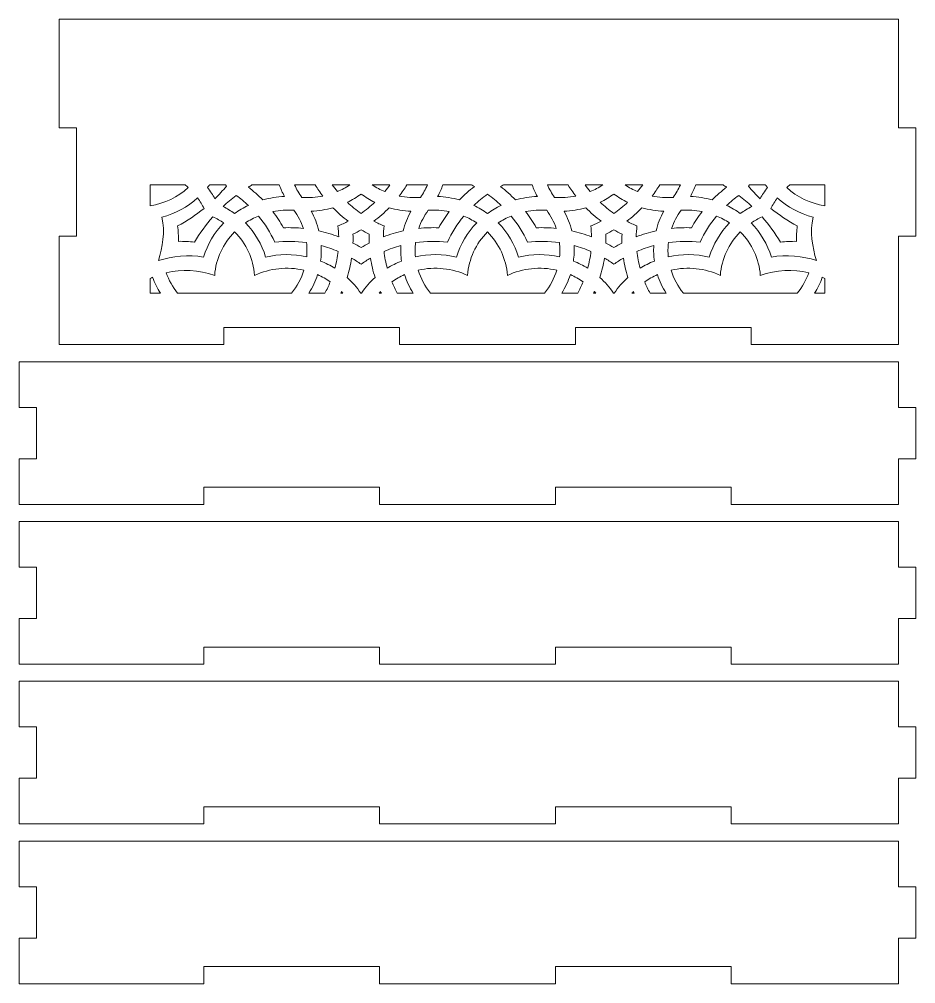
# Model space of a CAD drawing. Header units: millimetres. Extents: x -472 to -162, y -165 to 165.
# Drawn here: x -471.9 to -314.9, y -5 to 164 of the extents above; entities that cross this region are included whole.
import ezdxf

# ---------------------------------------------------------------- set-up
doc = ezdxf.new("R2010")
doc.units = ezdxf.units.MM
doc.header["$MEASUREMENT"] = 0
doc.layers.add('Camada 1', color=7, linetype='Continuous')

msp = doc.modelspace()

# ---------------------------------------------------------------- linework, layer by layer
at = {"layer": 'Camada 1', "color": 250, "lineweight": 20}
for points, knots in [([(-464.8542, 107), (-464.8542, 107), (-436.0542, 107), (-436.0542, 107), (-436.0542, 107), (-436.0542, 107), (-436.0542, 110), (-436.0542, 110), (-436.0542, 110), (-436.0542, 110), (-405.2542, 110), (-405.2542, 110), (-405.2542, 110), (-405.2542, 110), (-405.2542, 107), (-405.2542, 107), (-405.2542, 107), (-405.2542, 107), (-374.4542, 107), (-374.4542, 107), (-374.4542, 107), (-374.4542, 107), (-374.4542, 110), (-374.4542, 110), (-374.4542, 110), (-374.4542, 110), (-369.1685, 110), (-369.1685, 110), (-369.1685, 110), (-369.1685, 110), (-343.6542, 110), (-343.6542, 110), (-343.6542, 110), (-343.6542, 110), (-343.6542, 107), (-343.6542, 107), (-343.6542, 107), (-343.6542, 107), (-317.8542, 107), (-317.8542, 107), (-317.8542, 107), (-317.8542, 107), (-317.8542, 126), (-317.8542, 126), (-317.8542, 126), (-317.8542, 126), (-314.8542, 126), (-314.8542, 126), (-314.8542, 126), (-314.8542, 126), (-314.8542, 145), (-314.8542, 145), (-314.8542, 145), (-314.8542, 145), (-317.8542, 145), (-317.8542, 145), (-317.8542, 145), (-317.8542, 145), (-317.8542, 164), (-317.8542, 164), (-317.8542, 164), (-317.8542, 164), (-464.8542, 164), (-464.8542, 164), (-464.8542, 164), (-464.8542, 164), (-464.8542, 145), (-464.8542, 145), (-464.8542, 145), (-464.8542, 145), (-461.8542, 145), (-461.8542, 145), (-461.8542, 145), (-461.8542, 145), (-461.8542, 126), (-461.8542, 126), (-461.8542, 126), (-461.8542, 126), (-464.8542, 126), (-464.8542, 126), (-464.8542, 126), (-464.8542, 126), (-464.8542, 107), (-464.8542, 107)], [0, 0, 0, 0, 0.04545455, 0.04545455, 0.04545455, 0.04545455, 0.09090909, 0.09090909, 0.09090909, 0.09090909, 0.13636364, 0.13636364, 0.13636364, 0.13636364, 0.18181818, 0.18181818, 0.18181818, 0.18181818, 0.22727273, 0.22727273, 0.22727273, 0.22727273, 0.27272727, 0.27272727, 0.27272727, 0.27272727, 0.31818182, 0.31818182, 0.31818182, 0.31818182, 0.36363636, 0.36363636, 0.36363636, 0.36363636, 0.40909091, 0.40909091, 0.40909091, 0.40909091, 0.45454545, 0.45454545, 0.45454545, 0.45454545, 0.5, 0.5, 0.5, 0.5, 0.54545455, 0.54545455, 0.54545455, 0.54545455, 0.59090909, 0.59090909, 0.59090909, 0.59090909, 0.63636364, 0.63636364, 0.63636364, 0.63636364, 0.68181818, 0.68181818, 0.68181818, 0.68181818, 0.72727273, 0.72727273, 0.72727273, 0.72727273, 0.77272727, 0.77272727, 0.77272727, 0.77272727, 0.81818182, 0.81818182, 0.81818182, 0.81818182, 0.86363636, 0.86363636, 0.86363636, 0.86363636, 0.90909091, 0.90909091, 0.90909091, 0.90909091, 1, 1, 1, 1]), ([(-448.9126, 131.3072), (-446.3885, 131.7233), (-444.0804, 132.8473), (-442.2599, 134.4987), (-442.2599, 134.4987), (-442.4401, 134.6622), (-442.6253, 134.8204), (-442.8148, 134.9734), (-442.8148, 134.9734), (-442.8148, 134.9734), (-448.9126, 134.9734), (-448.9126, 134.9734), (-448.9126, 134.9734), (-448.9126, 134.9734), (-448.9126, 131.3072), (-448.9126, 131.3072)], [0, 0, 0, 0, 0.2, 0.2, 0.2, 0.2, 0.4, 0.4, 0.4, 0.4, 0.6, 0.6, 0.6, 0.6, 1, 1, 1, 1]), ([(-438.537, 134.9734), (-438.6551, 134.8131), (-438.7767, 134.6549), (-438.902, 134.4987), (-438.902, 134.4987), (-438.4082, 133.8831), (-437.97, 133.2347), (-437.589, 132.5592), (-437.589, 132.5592), (-436.8741, 133.258), (-436.198, 133.9936), (-435.5642, 134.7626), (-435.5642, 134.7626), (-435.6194, 134.8332), (-435.6753, 134.9035), (-435.7316, 134.9734), (-435.7316, 134.9734), (-435.7316, 134.9734), (-438.537, 134.9734), (-438.537, 134.9734)], [0, 0, 0, 0, 0.16666667, 0.16666667, 0.16666667, 0.16666667, 0.33333333, 0.33333333, 0.33333333, 0.33333333, 0.5, 0.5, 0.5, 0.5, 0.66666667, 0.66666667, 0.66666667, 0.66666667, 1, 1, 1, 1]), ([(-431.1052, 134.9734), (-431.3183, 134.8485), (-431.5297, 134.721), (-431.7389, 134.5909), (-431.7389, 134.5909), (-430.8441, 133.9035), (-430.0026, 133.1522), (-429.2167, 132.3475), (-429.2167, 132.3475), (-427.9825, 132.6994), (-426.704, 132.9077), (-425.4052, 132.9528), (-425.4052, 132.9528), (-425.763, 133.6037), (-426.0699, 134.2786), (-426.3224, 134.9734), (-426.3224, 134.9734), (-426.3224, 134.9734), (-431.1052, 134.9734), (-431.1052, 134.9734)], [0, 0, 0, 0, 0.16666667, 0.16666667, 0.16666667, 0.16666667, 0.33333333, 0.33333333, 0.33333333, 0.33333333, 0.5, 0.5, 0.5, 0.5, 0.66666667, 0.66666667, 0.66666667, 0.66666667, 1, 1, 1, 1]), ([(-423.6369, 134.9734), (-423.2953, 134.2105), (-422.8745, 133.4815), (-422.3799, 132.798), (-422.3799, 132.798), (-421.131, 132.6994), (-419.8848, 132.7753), (-418.6802, 133.0204), (-418.6802, 133.0204), (-419.1617, 133.6479), (-419.6087, 134.3002), (-420.0203, 134.9734), (-420.0203, 134.9734), (-420.0203, 134.9734), (-423.6369, 134.9734), (-423.6369, 134.9734)], [0, 0, 0, 0, 0.2, 0.2, 0.2, 0.2, 0.4, 0.4, 0.4, 0.4, 0.6, 0.6, 0.6, 0.6, 1, 1, 1, 1]), ([(-417.056, 134.9734), (-416.7691, 134.572), (-416.4668, 134.1797), (-416.1499, 133.7975), (-416.1499, 133.7975), (-415.3864, 134.1162), (-414.6534, 134.5111), (-413.9599, 134.9734), (-413.9599, 134.9734), (-413.9599, 134.9734), (-417.056, 134.9734), (-417.056, 134.9734)], [0, 0, 0, 0, 0.25, 0.25, 0.25, 0.25, 0.5, 0.5, 0.5, 0.5, 1, 1, 1, 1]), ([(-410.0331, 134.9734), (-409.3395, 134.5111), (-408.6065, 134.1162), (-407.8431, 133.7975), (-407.8431, 133.7975), (-407.5262, 134.1797), (-407.2239, 134.572), (-406.9369, 134.9734), (-406.9369, 134.9734), (-406.9369, 134.9734), (-410.0331, 134.9734), (-410.0331, 134.9734)], [0, 0, 0, 0, 0.25, 0.25, 0.25, 0.25, 0.5, 0.5, 0.5, 0.5, 1, 1, 1, 1]), ([(-403.9727, 134.9734), (-404.3843, 134.3002), (-404.8313, 133.6479), (-405.3129, 133.0204), (-405.3129, 133.0204), (-404.1081, 132.7753), (-402.8621, 132.6994), (-401.6131, 132.798), (-401.6131, 132.798), (-401.1185, 133.4815), (-400.6975, 134.2105), (-400.3561, 134.9734), (-400.3561, 134.9734), (-400.3561, 134.9734), (-403.9727, 134.9734), (-403.9727, 134.9734)], [0, 0, 0, 0, 0.2, 0.2, 0.2, 0.2, 0.4, 0.4, 0.4, 0.4, 0.6, 0.6, 0.6, 0.6, 1, 1, 1, 1]), ([(-397.6707, 134.9734), (-397.9233, 134.2786), (-398.23, 133.6037), (-398.5879, 132.9528), (-398.5879, 132.9528), (-397.2891, 132.9077), (-396.0105, 132.6994), (-394.7763, 132.3475), (-394.7763, 132.3475), (-393.9486, 133.195), (-393.0591, 133.9834), (-392.1106, 134.6987), (-392.1106, 134.6987), (-392.2892, 134.7927), (-392.4691, 134.8843), (-392.6504, 134.9734), (-392.6504, 134.9734), (-392.6504, 134.9734), (-397.6707, 134.9734), (-397.6707, 134.9734)], [0, 0, 0, 0, 0.16666667, 0.16666667, 0.16666667, 0.16666667, 0.33333333, 0.33333333, 0.33333333, 0.33333333, 0.5, 0.5, 0.5, 0.5, 0.66666667, 0.66666667, 0.66666667, 0.66666667, 1, 1, 1, 1]), ([(-387.058, 134.9734), (-387.2393, 134.8843), (-387.4192, 134.7927), (-387.5978, 134.6987), (-387.5978, 134.6987), (-386.6493, 133.9834), (-385.7598, 133.195), (-384.9321, 132.3475), (-384.9321, 132.3475), (-383.6979, 132.6994), (-382.4193, 132.9077), (-381.1205, 132.9528), (-381.1205, 132.9528), (-381.4784, 133.6037), (-381.7852, 134.2786), (-382.0377, 134.9734), (-382.0377, 134.9734), (-382.0377, 134.9734), (-387.058, 134.9734), (-387.058, 134.9734)], [0, 0, 0, 0, 0.16666667, 0.16666667, 0.16666667, 0.16666667, 0.33333333, 0.33333333, 0.33333333, 0.33333333, 0.5, 0.5, 0.5, 0.5, 0.66666667, 0.66666667, 0.66666667, 0.66666667, 1, 1, 1, 1]), ([(-379.3523, 134.9734), (-379.0109, 134.2105), (-378.5899, 133.4815), (-378.0953, 132.798), (-378.0953, 132.798), (-376.8464, 132.6994), (-375.6003, 132.7753), (-374.3955, 133.0204), (-374.3955, 133.0204), (-374.8771, 133.6479), (-375.3241, 134.3002), (-375.7357, 134.9734), (-375.7357, 134.9734), (-375.7357, 134.9734), (-379.3523, 134.9734), (-379.3523, 134.9734)], [0, 0, 0, 0, 0.2, 0.2, 0.2, 0.2, 0.4, 0.4, 0.4, 0.4, 0.6, 0.6, 0.6, 0.6, 1, 1, 1, 1]), ([(-372.7715, 134.9734), (-372.4845, 134.572), (-372.1822, 134.1797), (-371.8653, 133.7975), (-371.8653, 133.7975), (-371.1019, 134.1162), (-370.3689, 134.5111), (-369.6753, 134.9734), (-369.6753, 134.9734), (-369.6753, 134.9734), (-372.7715, 134.9734), (-372.7715, 134.9734)], [0, 0, 0, 0, 0.25, 0.25, 0.25, 0.25, 0.5, 0.5, 0.5, 0.5, 1, 1, 1, 1]), ([(-365.7485, 134.9734), (-365.0551, 134.5111), (-364.322, 134.1162), (-363.5585, 133.7975), (-363.5585, 133.7975), (-363.2416, 134.1797), (-362.9393, 134.572), (-362.6524, 134.9734), (-362.6524, 134.9734), (-362.6524, 134.9734), (-365.7485, 134.9734), (-365.7485, 134.9734)], [0, 0, 0, 0, 0.25, 0.25, 0.25, 0.25, 0.5, 0.5, 0.5, 0.5, 1, 1, 1, 1]), ([(-359.6881, 134.9734), (-360.0997, 134.3002), (-360.5467, 133.6479), (-361.0282, 133.0204), (-361.0282, 133.0204), (-359.8236, 132.7753), (-358.5774, 132.6994), (-357.3285, 132.798), (-357.3285, 132.798), (-356.8339, 133.4815), (-356.4131, 134.2105), (-356.0715, 134.9734), (-356.0715, 134.9734), (-356.0715, 134.9734), (-359.6881, 134.9734), (-359.6881, 134.9734)], [0, 0, 0, 0, 0.2, 0.2, 0.2, 0.2, 0.4, 0.4, 0.4, 0.4, 0.6, 0.6, 0.6, 0.6, 1, 1, 1, 1]), ([(-353.386, 134.9734), (-353.6385, 134.2786), (-353.9454, 133.6037), (-354.3032, 132.9528), (-354.3032, 132.9528), (-353.0044, 132.9077), (-351.7259, 132.6994), (-350.4918, 132.3475), (-350.4918, 132.3475), (-349.7058, 133.1522), (-348.8643, 133.9035), (-347.9695, 134.5909), (-347.9695, 134.5909), (-348.1787, 134.721), (-348.3901, 134.8485), (-348.6032, 134.9734), (-348.6032, 134.9734), (-348.6032, 134.9734), (-353.386, 134.9734), (-353.386, 134.9734)], [0, 0, 0, 0, 0.16666667, 0.16666667, 0.16666667, 0.16666667, 0.33333333, 0.33333333, 0.33333333, 0.33333333, 0.5, 0.5, 0.5, 0.5, 0.66666667, 0.66666667, 0.66666667, 0.66666667, 1, 1, 1, 1]), ([(-343.9768, 134.9734), (-344.0331, 134.9035), (-344.089, 134.8332), (-344.1442, 134.7626), (-344.1442, 134.7626), (-343.5104, 133.9936), (-342.8343, 133.258), (-342.1194, 132.5592), (-342.1194, 132.5592), (-341.7384, 133.2347), (-341.3002, 133.8831), (-340.8064, 134.4987), (-340.8064, 134.4987), (-340.9317, 134.6549), (-341.0534, 134.8131), (-341.1714, 134.9734), (-341.1714, 134.9734), (-341.1714, 134.9734), (-343.9768, 134.9734), (-343.9768, 134.9734)], [0, 0, 0, 0, 0.16666667, 0.16666667, 0.16666667, 0.16666667, 0.33333333, 0.33333333, 0.33333333, 0.33333333, 0.5, 0.5, 0.5, 0.5, 0.66666667, 0.66666667, 0.66666667, 0.66666667, 1, 1, 1, 1]), ([(-336.8936, 134.9734), (-337.0831, 134.8204), (-337.2683, 134.6622), (-337.4485, 134.4987), (-337.4485, 134.4987), (-335.628, 132.8473), (-333.3199, 131.7234), (-330.7959, 131.3072), (-330.7959, 131.3072), (-330.7959, 131.3072), (-330.7959, 134.9734), (-330.7959, 134.9734), (-330.7959, 134.9734), (-330.7959, 134.9734), (-336.8936, 134.9734), (-336.8936, 134.9734)], [0, 0, 0, 0, 0.2, 0.2, 0.2, 0.2, 0.4, 0.4, 0.4, 0.4, 0.6, 0.6, 0.6, 0.6, 1, 1, 1, 1]), ([(-446.8698, 129.3034), (-444.5073, 129.9511), (-442.3718, 131.1196), (-440.6163, 132.688), (-440.6163, 132.688), (-440.1839, 132.1065), (-439.8094, 131.4941), (-439.4947, 130.8581), (-439.4947, 130.8581), (-440.9206, 129.6968), (-442.4684, 128.6663), (-444.1187, 127.7857), (-444.1187, 127.7857), (-444.0102, 126.8868), (-443.9653, 125.9859), (-443.9832, 125.0881), (-443.9832, 125.0881), (-443.044, 125.1051), (-442.1015, 125.0624), (-441.1612, 124.9586), (-441.1612, 124.9586), (-440.2401, 126.5361), (-439.1621, 128.0157), (-437.9472, 129.3788), (-437.9472, 129.3788), (-437.2819, 129.078), (-436.6413, 128.72), (-436.0329, 128.3066), (-436.0329, 128.3066), (-437.6736, 126.6285), (-438.896, 124.587), (-439.5735, 122.3287), (-439.5735, 122.3287), (-442.1614, 122.8917), (-445.1303, 122.4203), (-447.47, 121.7491), (-447.47, 121.7491), (-446.768, 123.9859), (-446.2808, 126.8296), (-446.8698, 129.3034)], [0, 0, 0, 0, 0.09090909, 0.09090909, 0.09090909, 0.09090909, 0.18181818, 0.18181818, 0.18181818, 0.18181818, 0.27272727, 0.27272727, 0.27272727, 0.27272727, 0.36363636, 0.36363636, 0.36363636, 0.36363636, 0.45454545, 0.45454545, 0.45454545, 0.45454545, 0.54545455, 0.54545455, 0.54545455, 0.54545455, 0.63636364, 0.63636364, 0.63636364, 0.63636364, 0.72727273, 0.72727273, 0.72727273, 0.72727273, 0.81818182, 0.81818182, 0.81818182, 0.81818182, 1, 1, 1, 1]), ([(-436.1678, 131.2005), (-435.4367, 131.8839), (-434.6672, 132.5302), (-433.8627, 133.1361), (-433.8627, 133.1361), (-433.1158, 132.6018), (-432.4043, 132.0169), (-431.7352, 131.3872), (-431.7352, 131.3872), (-432.5776, 130.9816), (-433.3819, 130.5002), (-434.1388, 129.9454), (-434.1388, 129.9454), (-434.7828, 130.4174), (-435.4611, 130.8363), (-436.1678, 131.2005)], [0, 0, 0, 0, 0.2, 0.2, 0.2, 0.2, 0.4, 0.4, 0.4, 0.4, 0.6, 0.6, 0.6, 0.6, 1, 1, 1, 1]), ([(-411.9965, 133.3808), (-411.2396, 132.8261), (-410.4354, 132.3446), (-409.5928, 131.939), (-409.5928, 131.939), (-410.3442, 131.2352), (-411.148, 130.5846), (-411.9965, 129.9934), (-411.9965, 129.9934), (-412.8448, 130.5846), (-413.649, 131.2352), (-414.4002, 131.939), (-414.4002, 131.939), (-413.5577, 132.3446), (-412.7536, 132.8261), (-411.9965, 133.3808)], [0, 0, 0, 0, 0.2, 0.2, 0.2, 0.2, 0.4, 0.4, 0.4, 0.4, 0.6, 0.6, 0.6, 0.6, 1, 1, 1, 1]), ([(-389.8542, 133.3301), (-389.0058, 132.7445), (-388.2018, 132.094), (-387.4505, 131.3872), (-387.4505, 131.3872), (-388.2929, 130.9816), (-389.0973, 130.5002), (-389.8542, 129.9454), (-389.8542, 129.9454), (-390.6111, 130.5002), (-391.4155, 130.9816), (-392.2579, 131.3872), (-392.2579, 131.3872), (-391.5066, 132.094), (-390.7026, 132.7445), (-389.8542, 133.3301)], [0, 0, 0, 0, 0.2, 0.2, 0.2, 0.2, 0.4, 0.4, 0.4, 0.4, 0.6, 0.6, 0.6, 0.6, 1, 1, 1, 1]), ([(-370.1156, 131.939), (-369.273, 132.3446), (-368.4688, 132.8261), (-367.7119, 133.3808), (-367.7119, 133.3808), (-366.9549, 132.8261), (-366.1507, 132.3446), (-365.3083, 131.939), (-365.3083, 131.939), (-366.0595, 131.2352), (-366.8636, 130.5846), (-367.7119, 129.9934), (-367.7119, 129.9934), (-368.5604, 130.5846), (-369.3642, 131.2352), (-370.1156, 131.939)], [0, 0, 0, 0, 0.2, 0.2, 0.2, 0.2, 0.4, 0.4, 0.4, 0.4, 0.6, 0.6, 0.6, 0.6, 1, 1, 1, 1]), ([(-345.8457, 133.1361), (-345.0412, 132.5302), (-344.2717, 131.8839), (-343.5407, 131.2005), (-343.5407, 131.2005), (-344.2473, 130.8363), (-344.9256, 130.4174), (-345.5696, 129.9454), (-345.5696, 129.9454), (-346.3266, 130.5002), (-347.1308, 130.9816), (-347.9732, 131.3872), (-347.9732, 131.3872), (-347.3041, 132.0169), (-346.5926, 132.6018), (-345.8457, 133.1361)], [0, 0, 0, 0, 0.2, 0.2, 0.2, 0.2, 0.4, 0.4, 0.4, 0.4, 0.6, 0.6, 0.6, 0.6, 1, 1, 1, 1]), ([(-338.5472, 124.9586), (-337.6069, 125.0624), (-336.6644, 125.1051), (-335.7252, 125.0881), (-335.7252, 125.0881), (-335.7431, 125.9859), (-335.6983, 126.8868), (-335.5897, 127.7857), (-335.5897, 127.7857), (-337.24, 128.6663), (-338.7878, 129.6968), (-340.2137, 130.8581), (-340.2137, 130.8581), (-339.899, 131.4941), (-339.5246, 132.1065), (-339.0921, 132.688), (-339.0921, 132.688), (-337.3366, 131.1196), (-335.2011, 129.9511), (-332.8386, 129.3034), (-332.8386, 129.3034), (-333.4276, 126.8296), (-332.9433, 123.9946), (-332.2411, 121.7579), (-332.2411, 121.7579), (-334.581, 122.4291), (-337.547, 122.8917), (-340.1349, 122.3287), (-340.1349, 122.3287), (-340.8124, 124.587), (-342.0348, 126.6285), (-343.6755, 128.3066), (-343.6755, 128.3066), (-343.0671, 128.72), (-342.4265, 129.078), (-341.7612, 129.3788), (-341.7612, 129.3788), (-340.5463, 128.0157), (-339.4683, 126.5361), (-338.5472, 124.9586)], [0, 0, 0, 0, 0.09090909, 0.09090909, 0.09090909, 0.09090909, 0.18181818, 0.18181818, 0.18181818, 0.18181818, 0.27272727, 0.27272727, 0.27272727, 0.27272727, 0.36363636, 0.36363636, 0.36363636, 0.36363636, 0.45454545, 0.45454545, 0.45454545, 0.45454545, 0.54545455, 0.54545455, 0.54545455, 0.54545455, 0.63636364, 0.63636364, 0.63636364, 0.63636364, 0.72727273, 0.72727273, 0.72727273, 0.72727273, 0.81818182, 0.81818182, 0.81818182, 0.81818182, 1, 1, 1, 1]), ([(-423.7526, 130.5283), (-423.0455, 129.5512), (-422.4888, 128.484), (-422.1, 127.3521), (-422.1, 127.3521), (-423.2577, 127.4731), (-424.43, 127.5127), (-425.5995, 127.4705), (-425.5995, 127.4705), (-426.1444, 128.4586), (-426.7629, 129.4049), (-427.4552, 130.3059), (-427.4552, 130.3059), (-426.2474, 130.5482), (-425.0015, 130.6268), (-423.7526, 130.5283)], [0, 0, 0, 0, 0.2, 0.2, 0.2, 0.2, 0.4, 0.4, 0.4, 0.4, 0.6, 0.6, 0.6, 0.6, 1, 1, 1, 1]), ([(-416.9158, 130.9803), (-416.0911, 130.1313), (-415.1985, 129.3429), (-414.2514, 128.6263), (-414.2514, 128.6263), (-414.8332, 128.3179), (-415.4312, 128.0391), (-416.041, 127.7857), (-416.041, 127.7857), (-415.9673, 127.1523), (-415.9201, 126.5186), (-415.9083, 125.8851), (-415.9083, 125.8851), (-417.0365, 126.3131), (-418.1941, 126.6567), (-419.3724, 126.9128), (-419.3724, 126.9128), (-419.6727, 128.118), (-420.1295, 129.2809), (-420.7301, 130.3735), (-420.7301, 130.3735), (-419.4313, 130.4185), (-418.147, 130.6268), (-416.9158, 130.9803)], [0, 0, 0, 0, 0.14285714, 0.14285714, 0.14285714, 0.14285714, 0.28571429, 0.28571429, 0.28571429, 0.28571429, 0.42857143, 0.42857143, 0.42857143, 0.42857143, 0.57142857, 0.57142857, 0.57142857, 0.57142857, 0.71428571, 0.71428571, 0.71428571, 0.71428571, 1, 1, 1, 1]), ([(-407.0773, 130.9803), (-405.846, 130.6268), (-404.5618, 130.4185), (-403.2628, 130.3735), (-403.2628, 130.3735), (-403.8637, 129.2809), (-404.3202, 128.118), (-404.6206, 126.9128), (-404.6206, 126.9128), (-405.7987, 126.6567), (-406.9566, 126.3131), (-408.0848, 125.8851), (-408.0848, 125.8851), (-408.0728, 126.5186), (-408.0259, 127.1523), (-407.9522, 127.7857), (-407.9522, 127.7857), (-408.5618, 128.0391), (-409.1598, 128.3179), (-409.7417, 128.6263), (-409.7417, 128.6263), (-408.7946, 129.3429), (-407.902, 130.1313), (-407.0773, 130.9803)], [0, 0, 0, 0, 0.14285714, 0.14285714, 0.14285714, 0.14285714, 0.28571429, 0.28571429, 0.28571429, 0.28571429, 0.42857143, 0.42857143, 0.42857143, 0.42857143, 0.57142857, 0.57142857, 0.57142857, 0.57142857, 0.71428571, 0.71428571, 0.71428571, 0.71428571, 1, 1, 1, 1]), ([(-400.2406, 130.5283), (-398.9915, 130.6268), (-397.7455, 130.5482), (-396.5378, 130.3059), (-396.5378, 130.3059), (-397.2301, 129.4049), (-397.8487, 128.4586), (-398.3936, 127.4705), (-398.3936, 127.4705), (-399.563, 127.5127), (-400.7354, 127.4731), (-401.893, 127.3521), (-401.893, 127.3521), (-401.5042, 128.484), (-400.9474, 129.5512), (-400.2406, 130.5283)], [0, 0, 0, 0, 0.2, 0.2, 0.2, 0.2, 0.4, 0.4, 0.4, 0.4, 0.6, 0.6, 0.6, 0.6, 1, 1, 1, 1]), ([(-383.1706, 130.3059), (-381.9629, 130.5482), (-380.7169, 130.6268), (-379.4678, 130.5283), (-379.4678, 130.5283), (-378.761, 129.5512), (-378.2042, 128.484), (-377.8155, 127.3521), (-377.8155, 127.3521), (-378.973, 127.4731), (-380.1454, 127.5127), (-381.3148, 127.4705), (-381.3148, 127.4705), (-381.8597, 128.4586), (-382.4783, 129.4049), (-383.1706, 130.3059)], [0, 0, 0, 0, 0.2, 0.2, 0.2, 0.2, 0.4, 0.4, 0.4, 0.4, 0.6, 0.6, 0.6, 0.6, 1, 1, 1, 1]), ([(-376.4456, 130.3735), (-375.1466, 130.4185), (-373.8624, 130.6268), (-372.6311, 130.9803), (-372.6311, 130.9803), (-371.8064, 130.1313), (-370.9138, 129.3429), (-369.9667, 128.6263), (-369.9667, 128.6263), (-370.5486, 128.3179), (-371.1466, 128.0391), (-371.7562, 127.7857), (-371.7562, 127.7857), (-371.6825, 127.1523), (-371.6356, 126.5186), (-371.6236, 125.8851), (-371.6236, 125.8851), (-372.7518, 126.3131), (-373.9097, 126.6567), (-375.0878, 126.9128), (-375.0878, 126.9128), (-375.3882, 128.118), (-375.8448, 129.2809), (-376.4456, 130.3735)], [0, 0, 0, 0, 0.14285714, 0.14285714, 0.14285714, 0.14285714, 0.28571429, 0.28571429, 0.28571429, 0.28571429, 0.42857143, 0.42857143, 0.42857143, 0.42857143, 0.57142857, 0.57142857, 0.57142857, 0.57142857, 0.71428571, 0.71428571, 0.71428571, 0.71428571, 1, 1, 1, 1]), ([(-365.457, 128.6263), (-364.5099, 129.3429), (-363.6173, 130.1313), (-362.7926, 130.9803), (-362.7926, 130.9803), (-361.5614, 130.6268), (-360.2771, 130.4185), (-358.9783, 130.3735), (-358.9783, 130.3735), (-359.579, 129.2809), (-360.0357, 128.118), (-360.336, 126.9128), (-360.336, 126.9128), (-361.5143, 126.6567), (-362.6719, 126.3131), (-363.8001, 125.8851), (-363.8001, 125.8851), (-363.7883, 126.5186), (-363.7411, 127.1523), (-363.6674, 127.7857), (-363.6674, 127.7857), (-364.2772, 128.0391), (-364.8752, 128.3179), (-365.457, 128.6263)], [0, 0, 0, 0, 0.14285714, 0.14285714, 0.14285714, 0.14285714, 0.28571429, 0.28571429, 0.28571429, 0.28571429, 0.42857143, 0.42857143, 0.42857143, 0.42857143, 0.57142857, 0.57142857, 0.57142857, 0.57142857, 0.71428571, 0.71428571, 0.71428571, 0.71428571, 1, 1, 1, 1]), ([(-357.6084, 127.3521), (-357.2196, 128.484), (-356.6629, 129.5512), (-355.9558, 130.5283), (-355.9558, 130.5283), (-354.7069, 130.6268), (-353.461, 130.5482), (-352.2532, 130.3059), (-352.2532, 130.3059), (-352.9455, 129.4049), (-353.564, 128.4586), (-354.1089, 127.4705), (-354.1089, 127.4705), (-355.2784, 127.5127), (-356.4507, 127.4731), (-357.6084, 127.3521)], [0, 0, 0, 0, 0.2, 0.2, 0.2, 0.2, 0.4, 0.4, 0.4, 0.4, 0.6, 0.6, 0.6, 0.6, 1, 1, 1, 1]), ([(-421.5405, 124.8656), (-421.4461, 124.0322), (-421.4403, 123.2044), (-421.5196, 122.3878), (-421.5196, 122.3878), (-423.8852, 122.9115), (-426.3477, 122.8917), (-428.7043, 122.3287), (-428.7043, 122.3287), (-429.3816, 124.587), (-430.604, 126.6285), (-432.2449, 128.3066), (-432.2449, 128.3066), (-431.532, 128.791), (-430.775, 129.1993), (-429.9855, 129.5288), (-429.9855, 129.5288), (-428.8221, 128.1321), (-427.8588, 126.5946), (-427.1165, 124.9586), (-427.1165, 124.9586), (-425.2518, 125.1642), (-423.3784, 125.1304), (-421.5405, 124.8656)], [0, 0, 0, 0, 0.14285714, 0.14285714, 0.14285714, 0.14285714, 0.28571429, 0.28571429, 0.28571429, 0.28571429, 0.42857143, 0.42857143, 0.42857143, 0.42857143, 0.57142857, 0.57142857, 0.57142857, 0.57142857, 0.71428571, 0.71428571, 0.71428571, 0.71428571, 1, 1, 1, 1]), ([(-402.4526, 124.8656), (-400.6147, 125.1304), (-398.7412, 125.1642), (-396.8765, 124.9586), (-396.8765, 124.9586), (-396.1343, 126.5946), (-395.171, 128.1321), (-394.0075, 129.5288), (-394.0075, 129.5288), (-393.2181, 129.1993), (-392.4611, 128.791), (-391.7482, 128.3066), (-391.7482, 128.3066), (-393.3889, 126.6285), (-394.6114, 124.587), (-395.2888, 122.3287), (-395.2888, 122.3287), (-397.6453, 122.8917), (-400.1079, 122.9115), (-402.4734, 122.3878), (-402.4734, 122.3878), (-402.5528, 123.2044), (-402.5469, 124.0322), (-402.4526, 124.8656)], [0, 0, 0, 0, 0.14285714, 0.14285714, 0.14285714, 0.14285714, 0.28571429, 0.28571429, 0.28571429, 0.28571429, 0.42857143, 0.42857143, 0.42857143, 0.42857143, 0.57142857, 0.57142857, 0.57142857, 0.57142857, 0.71428571, 0.71428571, 0.71428571, 0.71428571, 1, 1, 1, 1]), ([(-382.8319, 124.9586), (-380.9672, 125.1642), (-379.0937, 125.1304), (-377.2558, 124.8656), (-377.2558, 124.8656), (-377.1615, 124.0322), (-377.1557, 123.2044), (-377.235, 122.3878), (-377.235, 122.3878), (-379.6005, 122.9115), (-382.0631, 122.8917), (-384.4196, 122.3287), (-384.4196, 122.3287), (-385.097, 124.587), (-386.3195, 126.6285), (-387.9602, 128.3066), (-387.9602, 128.3066), (-387.2473, 128.791), (-386.4903, 129.1993), (-385.7009, 129.5288), (-385.7009, 129.5288), (-384.5374, 128.1321), (-383.5741, 126.5946), (-382.8319, 124.9586)], [0, 0, 0, 0, 0.14285714, 0.14285714, 0.14285714, 0.14285714, 0.28571429, 0.28571429, 0.28571429, 0.28571429, 0.42857143, 0.42857143, 0.42857143, 0.42857143, 0.57142857, 0.57142857, 0.57142857, 0.57142857, 0.71428571, 0.71428571, 0.71428571, 0.71428571, 1, 1, 1, 1]), ([(-358.1888, 122.3878), (-358.2682, 123.2044), (-358.2623, 124.0322), (-358.1679, 124.8656), (-358.1679, 124.8656), (-356.33, 125.1304), (-354.4566, 125.1642), (-352.5919, 124.9586), (-352.5919, 124.9586), (-351.8496, 126.5946), (-350.8863, 128.1321), (-349.7229, 129.5288), (-349.7229, 129.5288), (-348.9334, 129.1993), (-348.1765, 128.791), (-347.4635, 128.3066), (-347.4635, 128.3066), (-349.1044, 126.6285), (-350.3268, 124.587), (-351.0041, 122.3287), (-351.0041, 122.3287), (-353.3608, 122.8917), (-355.8232, 122.9115), (-358.1888, 122.3878)], [0, 0, 0, 0, 0.14285714, 0.14285714, 0.14285714, 0.14285714, 0.28571429, 0.28571429, 0.28571429, 0.28571429, 0.42857143, 0.42857143, 0.42857143, 0.42857143, 0.57142857, 0.57142857, 0.57142857, 0.57142857, 0.71428571, 0.71428571, 0.71428571, 0.71428571, 1, 1, 1, 1]), ([(-411.9965, 127.1127), (-411.5342, 126.8396), (-411.06, 126.5807), (-410.5767, 126.3356), (-410.5767, 126.3356), (-410.5974, 125.8147), (-410.6002, 125.2937), (-410.5841, 124.7728), (-410.5841, 124.7728), (-411.0658, 124.5249), (-411.537, 124.2631), (-411.9965, 123.9844), (-411.9965, 123.9844), (-412.456, 124.2631), (-412.9273, 124.5249), (-413.409, 124.7728), (-413.409, 124.7728), (-413.3927, 125.2937), (-413.3957, 125.8147), (-413.4163, 126.3356), (-413.4163, 126.3356), (-412.9333, 126.5807), (-412.4589, 126.8396), (-411.9965, 127.1127)], [0, 0, 0, 0, 0.14285714, 0.14285714, 0.14285714, 0.14285714, 0.28571429, 0.28571429, 0.28571429, 0.28571429, 0.42857143, 0.42857143, 0.42857143, 0.42857143, 0.57142857, 0.57142857, 0.57142857, 0.57142857, 0.71428571, 0.71428571, 0.71428571, 0.71428571, 1, 1, 1, 1]), ([(-369.1317, 126.3356), (-368.6485, 126.5807), (-368.1742, 126.8396), (-367.7119, 127.1127), (-367.7119, 127.1127), (-367.2495, 126.8396), (-366.7751, 126.5807), (-366.2921, 126.3356), (-366.2921, 126.3356), (-366.3127, 125.8147), (-366.3157, 125.2937), (-366.2994, 124.7728), (-366.2994, 124.7728), (-366.7811, 124.5249), (-367.2524, 124.2631), (-367.7119, 123.9844), (-367.7119, 123.9844), (-368.1714, 124.2631), (-368.6426, 124.5249), (-369.1244, 124.7728), (-369.1244, 124.7728), (-369.1082, 125.2937), (-369.1111, 125.8147), (-369.1317, 126.3356)], [0, 0, 0, 0, 0.14285714, 0.14285714, 0.14285714, 0.14285714, 0.28571429, 0.28571429, 0.28571429, 0.28571429, 0.42857143, 0.42857143, 0.42857143, 0.42857143, 0.57142857, 0.57142857, 0.57142857, 0.57142857, 0.71428571, 0.71428571, 0.71428571, 0.71428571, 1, 1, 1, 1]), ([(-424.1608, 116), (-423.1821, 117.2064), (-422.4485, 118.5754), (-421.9969, 120.0337), (-421.9969, 120.0337), (-424.9043, 120.6982), (-427.959, 120.3745), (-430.6423, 119.1185), (-430.6423, 119.1185), (-430.8485, 122.0189), (-432.1151, 124.6969), (-434.1388, 126.7355), (-434.1388, 126.7355), (-436.1623, 124.6969), (-437.4292, 122.0189), (-437.6353, 119.1185), (-437.6353, 119.1185), (-440.4378, 120.1216), (-443.3919, 120.232), (-446.1279, 119.5738), (-446.1279, 119.5738), (-445.6712, 118.2874), (-444.9921, 117.0788), (-444.1169, 116), (-444.1169, 116), (-444.1169, 116), (-424.1608, 116), (-424.1608, 116)], [0, 0, 0, 0, 0.125, 0.125, 0.125, 0.125, 0.25, 0.25, 0.25, 0.25, 0.375, 0.375, 0.375, 0.375, 0.5, 0.5, 0.5, 0.5, 0.625, 0.625, 0.625, 0.625, 0.75, 0.75, 0.75, 0.75, 1, 1, 1, 1]), ([(-379.8763, 116), (-378.8975, 117.2064), (-378.1639, 118.5754), (-377.7123, 120.0337), (-377.7123, 120.0337), (-380.6197, 120.6982), (-383.6743, 120.3745), (-386.3577, 119.1185), (-386.3577, 119.1185), (-386.5639, 122.0189), (-387.8307, 124.6969), (-389.8542, 126.7355), (-389.8542, 126.7355), (-391.8777, 124.6969), (-393.1445, 122.0189), (-393.3507, 119.1185), (-393.3507, 119.1185), (-396.0342, 120.3745), (-399.0887, 120.6982), (-401.9961, 120.0337), (-401.9961, 120.0337), (-401.5445, 118.5754), (-400.8109, 117.2064), (-399.8321, 116), (-399.8321, 116), (-399.8321, 116), (-379.8763, 116), (-379.8763, 116)], [0, 0, 0, 0, 0.125, 0.125, 0.125, 0.125, 0.25, 0.25, 0.25, 0.25, 0.375, 0.375, 0.375, 0.375, 0.5, 0.5, 0.5, 0.5, 0.625, 0.625, 0.625, 0.625, 0.75, 0.75, 0.75, 0.75, 1, 1, 1, 1]), ([(-335.5915, 116), (-334.7163, 117.0788), (-334.0372, 118.2874), (-333.5805, 119.5738), (-333.5805, 119.5738), (-336.3165, 120.232), (-339.2706, 120.1216), (-342.0732, 119.1185), (-342.0732, 119.1185), (-342.2792, 122.0189), (-343.5461, 124.6969), (-345.5696, 126.7355), (-345.5696, 126.7355), (-347.5933, 124.6969), (-348.8599, 122.0189), (-349.0661, 119.1185), (-349.0661, 119.1185), (-351.7495, 120.3745), (-354.8041, 120.6982), (-357.7115, 120.0337), (-357.7115, 120.0337), (-357.2599, 118.5754), (-356.5263, 117.2064), (-355.5476, 116), (-355.5476, 116), (-355.5476, 116), (-335.5915, 116), (-335.5915, 116)], [0, 0, 0, 0, 0.125, 0.125, 0.125, 0.125, 0.25, 0.25, 0.25, 0.25, 0.375, 0.375, 0.375, 0.375, 0.5, 0.5, 0.5, 0.5, 0.625, 0.625, 0.625, 0.625, 0.75, 0.75, 0.75, 0.75, 1, 1, 1, 1]), ([(-416.0203, 123.331), (-416.1291, 122.3343), (-416.3178, 121.3431), (-416.5798, 120.3688), (-416.5798, 120.3688), (-417.3692, 120.8643), (-418.206, 121.2897), (-419.0867, 121.6387), (-419.0867, 121.6387), (-418.9629, 122.5285), (-418.9275, 123.4352), (-418.9806, 124.3447), (-418.9806, 124.3447), (-417.9702, 124.0801), (-416.9834, 123.7393), (-416.0203, 123.331)], [0, 0, 0, 0, 0.2, 0.2, 0.2, 0.2, 0.4, 0.4, 0.4, 0.4, 0.6, 0.6, 0.6, 0.6, 1, 1, 1, 1]), ([(-407.9727, 123.331), (-407.0095, 123.7393), (-406.0229, 124.0801), (-405.0124, 124.3447), (-405.0124, 124.3447), (-405.0656, 123.4352), (-405.0301, 122.5285), (-404.9064, 121.6387), (-404.9064, 121.6387), (-405.7871, 121.2897), (-406.6238, 120.8643), (-407.413, 120.3688), (-407.413, 120.3688), (-407.6752, 121.3431), (-407.8638, 122.3343), (-407.9727, 123.331)], [0, 0, 0, 0, 0.2, 0.2, 0.2, 0.2, 0.4, 0.4, 0.4, 0.4, 0.6, 0.6, 0.6, 0.6, 1, 1, 1, 1]), ([(-374.696, 124.3447), (-373.6855, 124.0801), (-372.6989, 123.7393), (-371.7357, 123.331), (-371.7357, 123.331), (-371.8447, 122.3343), (-372.0332, 121.3431), (-372.2954, 120.3688), (-372.2954, 120.3688), (-373.0846, 120.8643), (-373.9213, 121.2897), (-374.802, 121.6387), (-374.802, 121.6387), (-374.6783, 122.5285), (-374.6428, 123.4352), (-374.696, 124.3447)], [0, 0, 0, 0, 0.2, 0.2, 0.2, 0.2, 0.4, 0.4, 0.4, 0.4, 0.6, 0.6, 0.6, 0.6, 1, 1, 1, 1]), ([(-363.1286, 120.3688), (-363.3906, 121.3431), (-363.5793, 122.3343), (-363.6881, 123.331), (-363.6881, 123.331), (-362.725, 123.7393), (-361.7382, 124.0801), (-360.7278, 124.3447), (-360.7278, 124.3447), (-360.7809, 123.4352), (-360.7455, 122.5285), (-360.6217, 121.6387), (-360.6217, 121.6387), (-361.5026, 121.2897), (-362.3392, 120.8643), (-363.1286, 120.3688)], [0, 0, 0, 0, 0.2, 0.2, 0.2, 0.2, 0.4, 0.4, 0.4, 0.4, 0.6, 0.6, 0.6, 0.6, 1, 1, 1, 1]), ([(-411.9378, 116), (-411.2576, 117.0183), (-410.4503, 117.9454), (-409.5399, 118.7609), (-409.5399, 118.7609), (-409.8991, 119.8732), (-410.1673, 121.0053), (-410.3411, 122.1484), (-410.3411, 122.1484), (-410.9096, 121.819), (-411.4635, 121.4642), (-411.9965, 121.084), (-411.9965, 121.084), (-412.5296, 121.4642), (-413.0834, 121.819), (-413.6519, 122.1484), (-413.6519, 122.1484), (-413.8257, 121.0053), (-414.0938, 119.8732), (-414.4518, 118.7637), (-414.4518, 118.7637), (-413.5428, 117.9455), (-412.7352, 117.0183), (-412.0553, 116), (-412.0553, 116), (-412.0553, 116), (-411.9378, 116), (-411.9378, 116)], [0, 0, 0, 0, 0.125, 0.125, 0.125, 0.125, 0.25, 0.25, 0.25, 0.25, 0.375, 0.375, 0.375, 0.375, 0.5, 0.5, 0.5, 0.5, 0.625, 0.625, 0.625, 0.625, 0.75, 0.75, 0.75, 0.75, 1, 1, 1, 1]), ([(-367.6531, 116), (-366.9732, 117.0183), (-366.1656, 117.9455), (-365.2566, 118.7637), (-365.2566, 118.7637), (-365.6146, 119.8732), (-365.8827, 121.0053), (-366.0565, 122.1484), (-366.0565, 122.1484), (-366.625, 121.819), (-367.1788, 121.4642), (-367.7119, 121.084), (-367.7119, 121.084), (-368.2449, 121.4642), (-368.7988, 121.819), (-369.3673, 122.1484), (-369.3673, 122.1484), (-369.5411, 121.0053), (-369.8093, 119.8732), (-370.1685, 118.7609), (-370.1685, 118.7609), (-369.2581, 117.9454), (-368.4508, 117.0183), (-367.7706, 116), (-367.7706, 116), (-367.7706, 116), (-367.6531, 116), (-367.6531, 116)], [0, 0, 0, 0, 0.125, 0.125, 0.125, 0.125, 0.25, 0.25, 0.25, 0.25, 0.375, 0.375, 0.375, 0.375, 0.5, 0.5, 0.5, 0.5, 0.625, 0.625, 0.625, 0.625, 0.75, 0.75, 0.75, 0.75, 1, 1, 1, 1]), ([(-447.1434, 116), (-447.6958, 116.8836), (-448.1488, 117.8187), (-448.4955, 118.7883), (-448.4955, 118.7883), (-448.6355, 118.7283), (-448.7746, 118.6661), (-448.9126, 118.6018), (-448.9126, 118.6018), (-448.9126, 118.6018), (-448.9126, 116), (-448.9126, 116), (-448.9126, 116), (-448.9126, 116), (-447.1434, 116), (-447.1434, 116)], [0, 0, 0, 0, 0.2, 0.2, 0.2, 0.2, 0.4, 0.4, 0.4, 0.4, 0.6, 0.6, 0.6, 0.6, 1, 1, 1, 1]), ([(-418.3405, 116), (-417.9864, 116.6457), (-417.6689, 117.3098), (-417.39, 117.9895), (-417.39, 117.9895), (-418.0852, 118.4823), (-418.8334, 118.9046), (-419.6258, 119.2509), (-419.6258, 119.2509), (-419.9881, 118.1157), (-420.4944, 117.0234), (-421.1342, 116), (-421.1342, 116), (-421.1342, 116), (-418.3405, 116), (-418.3405, 116)], [0, 0, 0, 0, 0.2, 0.2, 0.2, 0.2, 0.4, 0.4, 0.4, 0.4, 0.6, 0.6, 0.6, 0.6, 1, 1, 1, 1]), ([(-402.8588, 116), (-403.4986, 117.0234), (-404.005, 118.1157), (-404.3674, 119.2509), (-404.3674, 119.2509), (-405.1597, 118.9046), (-405.9078, 118.4823), (-406.6031, 117.9895), (-406.6031, 117.9895), (-406.3242, 117.3098), (-406.0066, 116.6457), (-405.6525, 116), (-405.6525, 116), (-405.6525, 116), (-402.8588, 116), (-402.8588, 116)], [0, 0, 0, 0, 0.2, 0.2, 0.2, 0.2, 0.4, 0.4, 0.4, 0.4, 0.6, 0.6, 0.6, 0.6, 1, 1, 1, 1]), ([(-374.0559, 116), (-373.7018, 116.6457), (-373.3842, 117.3098), (-373.1053, 117.9895), (-373.1053, 117.9895), (-373.8006, 118.4823), (-374.5487, 118.9046), (-375.3411, 119.2509), (-375.3411, 119.2509), (-375.7034, 118.1157), (-376.2098, 117.0234), (-376.8496, 116), (-376.8496, 116), (-376.8496, 116), (-374.4542, 116), (-374.4542, 116), (-374.4542, 116), (-374.4542, 116), (-374.0559, 116), (-374.0559, 116)], [0, 0, 0, 0, 0.16666667, 0.16666667, 0.16666667, 0.16666667, 0.33333333, 0.33333333, 0.33333333, 0.33333333, 0.5, 0.5, 0.5, 0.5, 0.66666667, 0.66666667, 0.66666667, 0.66666667, 1, 1, 1, 1]), ([(-358.5742, 116), (-359.214, 117.0234), (-359.7203, 118.1157), (-360.0826, 119.2509), (-360.0826, 119.2509), (-360.875, 118.9046), (-361.6232, 118.4823), (-362.3184, 117.9895), (-362.3184, 117.9895), (-362.0395, 117.3098), (-361.722, 116.6457), (-361.3679, 116), (-361.3679, 116), (-361.3679, 116), (-358.5742, 116), (-358.5742, 116)], [0, 0, 0, 0, 0.2, 0.2, 0.2, 0.2, 0.4, 0.4, 0.4, 0.4, 0.6, 0.6, 0.6, 0.6, 1, 1, 1, 1]), ([(-330.7959, 118.6018), (-330.9339, 118.6661), (-331.0729, 118.7283), (-331.2129, 118.7883), (-331.2129, 118.7883), (-331.5596, 117.8187), (-332.0126, 116.8836), (-332.565, 116), (-332.565, 116), (-332.565, 116), (-330.7959, 116), (-330.7959, 116), (-330.7959, 116), (-330.7959, 116), (-330.7959, 118.6018), (-330.7959, 118.6018)], [0, 0, 0, 0, 0.2, 0.2, 0.2, 0.2, 0.4, 0.4, 0.4, 0.4, 0.6, 0.6, 0.6, 0.6, 1, 1, 1, 1]), ([(-415.1601, 116), (-415.245, 116.0956), (-415.3314, 116.19), (-415.4193, 116.283), (-415.4193, 116.283), (-415.4627, 116.1883), (-415.5067, 116.094), (-415.5516, 116), (-415.5516, 116), (-415.5516, 116), (-415.1601, 116), (-415.1601, 116)], [0, 0, 0, 0, 0.25, 0.25, 0.25, 0.25, 0.5, 0.5, 0.5, 0.5, 1, 1, 1, 1]), ([(-408.4414, 116), (-408.4863, 116.094), (-408.5303, 116.1883), (-408.5737, 116.283), (-408.5737, 116.283), (-408.6616, 116.19), (-408.748, 116.0956), (-408.8329, 116), (-408.8329, 116), (-408.8329, 116), (-408.4414, 116), (-408.4414, 116)], [0, 0, 0, 0, 0.25, 0.25, 0.25, 0.25, 0.5, 0.5, 0.5, 0.5, 1, 1, 1, 1]), ([(-370.8755, 116), (-370.9604, 116.0956), (-371.0468, 116.19), (-371.1347, 116.283), (-371.1347, 116.283), (-371.1781, 116.1883), (-371.2221, 116.094), (-371.267, 116), (-371.267, 116), (-371.267, 116), (-370.8755, 116), (-370.8755, 116)], [0, 0, 0, 0, 0.25, 0.25, 0.25, 0.25, 0.5, 0.5, 0.5, 0.5, 1, 1, 1, 1]), ([(-364.1568, 116), (-364.2017, 116.094), (-364.2457, 116.1883), (-364.2891, 116.283), (-364.2891, 116.283), (-364.377, 116.19), (-364.4634, 116.0956), (-364.5483, 116), (-364.5483, 116), (-364.5483, 116), (-364.1568, 116), (-364.1568, 116)], [0, 0, 0, 0, 0.25, 0.25, 0.25, 0.25, 0.5, 0.5, 0.5, 0.5, 1, 1, 1, 1]), ([(-471.8542, 79), (-471.8542, 79), (-439.5542, 79), (-439.5542, 79), (-439.5542, 79), (-439.5542, 79), (-439.5542, 82), (-439.5542, 82), (-439.5542, 82), (-439.5542, 82), (-408.7542, 82), (-408.7542, 82), (-408.7542, 82), (-408.7542, 82), (-408.7542, 79), (-408.7542, 79), (-408.7542, 79), (-408.7542, 79), (-377.9542, 79), (-377.9542, 79), (-377.9542, 79), (-377.9542, 79), (-377.9542, 82), (-377.9542, 82), (-377.9542, 82), (-377.9542, 82), (-347.1542, 82), (-347.1542, 82), (-347.1542, 82), (-347.1542, 82), (-347.1542, 79), (-347.1542, 79), (-347.1542, 79), (-347.1542, 79), (-317.8542, 79), (-317.8542, 79), (-317.8542, 79), (-317.8542, 79), (-317.8542, 87), (-317.8542, 87), (-317.8542, 87), (-317.8542, 87), (-314.8542, 87), (-314.8542, 87), (-314.8542, 87), (-314.8542, 87), (-314.8542, 96), (-314.8542, 96), (-314.8542, 96), (-314.8542, 96), (-317.8542, 96), (-317.8542, 96), (-317.8542, 96), (-317.8542, 96), (-317.8542, 104), (-317.8542, 104), (-317.8542, 104), (-317.8542, 104), (-471.8542, 104), (-471.8542, 104), (-471.8542, 104), (-471.8542, 104), (-471.8542, 96), (-471.8542, 96), (-471.8542, 96), (-471.8542, 96), (-468.8542, 96), (-468.8542, 96), (-468.8542, 96), (-468.8542, 96), (-468.8542, 87), (-468.8542, 87), (-468.8542, 87), (-468.8542, 87), (-471.8542, 87), (-471.8542, 87), (-471.8542, 87), (-471.8542, 87), (-471.8542, 79), (-471.8542, 79)], [0, 0, 0, 0, 0.04761905, 0.04761905, 0.04761905, 0.04761905, 0.0952381, 0.0952381, 0.0952381, 0.0952381, 0.14285714, 0.14285714, 0.14285714, 0.14285714, 0.19047619, 0.19047619, 0.19047619, 0.19047619, 0.23809524, 0.23809524, 0.23809524, 0.23809524, 0.28571429, 0.28571429, 0.28571429, 0.28571429, 0.33333333, 0.33333333, 0.33333333, 0.33333333, 0.38095238, 0.38095238, 0.38095238, 0.38095238, 0.42857143, 0.42857143, 0.42857143, 0.42857143, 0.47619048, 0.47619048, 0.47619048, 0.47619048, 0.52380952, 0.52380952, 0.52380952, 0.52380952, 0.57142857, 0.57142857, 0.57142857, 0.57142857, 0.61904762, 0.61904762, 0.61904762, 0.61904762, 0.66666667, 0.66666667, 0.66666667, 0.66666667, 0.71428571, 0.71428571, 0.71428571, 0.71428571, 0.76190476, 0.76190476, 0.76190476, 0.76190476, 0.80952381, 0.80952381, 0.80952381, 0.80952381, 0.85714286, 0.85714286, 0.85714286, 0.85714286, 0.9047619, 0.9047619, 0.9047619, 0.9047619, 1, 1, 1, 1]), ([(-471.8542, 51), (-471.8542, 51), (-439.5542, 51), (-439.5542, 51), (-439.5542, 51), (-439.5542, 51), (-439.5542, 54), (-439.5542, 54), (-439.5542, 54), (-439.5542, 54), (-408.7542, 54), (-408.7542, 54), (-408.7542, 54), (-408.7542, 54), (-408.7542, 51), (-408.7542, 51), (-408.7542, 51), (-408.7542, 51), (-377.9542, 51), (-377.9542, 51), (-377.9542, 51), (-377.9542, 51), (-377.9542, 54), (-377.9542, 54), (-377.9542, 54), (-377.9542, 54), (-347.1542, 54), (-347.1542, 54), (-347.1542, 54), (-347.1542, 54), (-347.1542, 51), (-347.1542, 51), (-347.1542, 51), (-347.1542, 51), (-317.8542, 51), (-317.8542, 51), (-317.8542, 51), (-317.8542, 51), (-317.8542, 59), (-317.8542, 59), (-317.8542, 59), (-317.8542, 59), (-314.8542, 59), (-314.8542, 59), (-314.8542, 59), (-314.8542, 59), (-314.8542, 68), (-314.8542, 68), (-314.8542, 68), (-314.8542, 68), (-317.8542, 68), (-317.8542, 68), (-317.8542, 68), (-317.8542, 68), (-317.8542, 76), (-317.8542, 76), (-317.8542, 76), (-317.8542, 76), (-471.8542, 76), (-471.8542, 76), (-471.8542, 76), (-471.8542, 76), (-471.8542, 68), (-471.8542, 68), (-471.8542, 68), (-471.8542, 68), (-468.8542, 68), (-468.8542, 68), (-468.8542, 68), (-468.8542, 68), (-468.8542, 59), (-468.8542, 59), (-468.8542, 59), (-468.8542, 59), (-471.8542, 59), (-471.8542, 59), (-471.8542, 59), (-471.8542, 59), (-471.8542, 51), (-471.8542, 51)], [0, 0, 0, 0, 0.04761905, 0.04761905, 0.04761905, 0.04761905, 0.0952381, 0.0952381, 0.0952381, 0.0952381, 0.14285714, 0.14285714, 0.14285714, 0.14285714, 0.19047619, 0.19047619, 0.19047619, 0.19047619, 0.23809524, 0.23809524, 0.23809524, 0.23809524, 0.28571429, 0.28571429, 0.28571429, 0.28571429, 0.33333333, 0.33333333, 0.33333333, 0.33333333, 0.38095238, 0.38095238, 0.38095238, 0.38095238, 0.42857143, 0.42857143, 0.42857143, 0.42857143, 0.47619048, 0.47619048, 0.47619048, 0.47619048, 0.52380952, 0.52380952, 0.52380952, 0.52380952, 0.57142857, 0.57142857, 0.57142857, 0.57142857, 0.61904762, 0.61904762, 0.61904762, 0.61904762, 0.66666667, 0.66666667, 0.66666667, 0.66666667, 0.71428571, 0.71428571, 0.71428571, 0.71428571, 0.76190476, 0.76190476, 0.76190476, 0.76190476, 0.80952381, 0.80952381, 0.80952381, 0.80952381, 0.85714286, 0.85714286, 0.85714286, 0.85714286, 0.9047619, 0.9047619, 0.9047619, 0.9047619, 1, 1, 1, 1]), ([(-471.8542, 23), (-471.8542, 23), (-439.5542, 23), (-439.5542, 23), (-439.5542, 23), (-439.5542, 23), (-439.5542, 26), (-439.5542, 26), (-439.5542, 26), (-439.5542, 26), (-408.7542, 26), (-408.7542, 26), (-408.7542, 26), (-408.7542, 26), (-408.7542, 23), (-408.7542, 23), (-408.7542, 23), (-408.7542, 23), (-377.9542, 23), (-377.9542, 23), (-377.9542, 23), (-377.9542, 23), (-377.9542, 26), (-377.9542, 26), (-377.9542, 26), (-377.9542, 26), (-347.1542, 26), (-347.1542, 26), (-347.1542, 26), (-347.1542, 26), (-347.1542, 23), (-347.1542, 23), (-347.1542, 23), (-347.1542, 23), (-317.8542, 23), (-317.8542, 23), (-317.8542, 23), (-317.8542, 23), (-317.8542, 31), (-317.8542, 31), (-317.8542, 31), (-317.8542, 31), (-314.8542, 31), (-314.8542, 31), (-314.8542, 31), (-314.8542, 31), (-314.8542, 40), (-314.8542, 40), (-314.8542, 40), (-314.8542, 40), (-317.8542, 40), (-317.8542, 40), (-317.8542, 40), (-317.8542, 40), (-317.8542, 48), (-317.8542, 48), (-317.8542, 48), (-317.8542, 48), (-471.8542, 48), (-471.8542, 48), (-471.8542, 48), (-471.8542, 48), (-471.8542, 40), (-471.8542, 40), (-471.8542, 40), (-471.8542, 40), (-468.8542, 40), (-468.8542, 40), (-468.8542, 40), (-468.8542, 40), (-468.8542, 31), (-468.8542, 31), (-468.8542, 31), (-468.8542, 31), (-471.8542, 31), (-471.8542, 31), (-471.8542, 31), (-471.8542, 31), (-471.8542, 23), (-471.8542, 23)], [0, 0, 0, 0, 0.04761905, 0.04761905, 0.04761905, 0.04761905, 0.0952381, 0.0952381, 0.0952381, 0.0952381, 0.14285714, 0.14285714, 0.14285714, 0.14285714, 0.19047619, 0.19047619, 0.19047619, 0.19047619, 0.23809524, 0.23809524, 0.23809524, 0.23809524, 0.28571429, 0.28571429, 0.28571429, 0.28571429, 0.33333333, 0.33333333, 0.33333333, 0.33333333, 0.38095238, 0.38095238, 0.38095238, 0.38095238, 0.42857143, 0.42857143, 0.42857143, 0.42857143, 0.47619048, 0.47619048, 0.47619048, 0.47619048, 0.52380952, 0.52380952, 0.52380952, 0.52380952, 0.57142857, 0.57142857, 0.57142857, 0.57142857, 0.61904762, 0.61904762, 0.61904762, 0.61904762, 0.66666667, 0.66666667, 0.66666667, 0.66666667, 0.71428571, 0.71428571, 0.71428571, 0.71428571, 0.76190476, 0.76190476, 0.76190476, 0.76190476, 0.80952381, 0.80952381, 0.80952381, 0.80952381, 0.85714286, 0.85714286, 0.85714286, 0.85714286, 0.9047619, 0.9047619, 0.9047619, 0.9047619, 1, 1, 1, 1]), ([(-471.8542, -5), (-471.8542, -5), (-439.5542, -5), (-439.5542, -5), (-439.5542, -5), (-439.5542, -5), (-439.5542, -2), (-439.5542, -2), (-439.5542, -2), (-439.5542, -2), (-408.7542, -2), (-408.7542, -2), (-408.7542, -2), (-408.7542, -2), (-408.7542, -5), (-408.7542, -5), (-408.7542, -5), (-408.7542, -5), (-377.9542, -5), (-377.9542, -5), (-377.9542, -5), (-377.9542, -5), (-377.9542, -2), (-377.9542, -2), (-377.9542, -2), (-377.9542, -2), (-347.1542, -2), (-347.1542, -2), (-347.1542, -2), (-347.1542, -2), (-347.1542, -5), (-347.1542, -5), (-347.1542, -5), (-347.1542, -5), (-317.8542, -5), (-317.8542, -5), (-317.8542, -5), (-317.8542, -5), (-317.8542, 3), (-317.8542, 3), (-317.8542, 3), (-317.8542, 3), (-314.8542, 3), (-314.8542, 3), (-314.8542, 3), (-314.8542, 3), (-314.8542, 12), (-314.8542, 12), (-314.8542, 12), (-314.8542, 12), (-317.8542, 12), (-317.8542, 12), (-317.8542, 12), (-317.8542, 12), (-317.8542, 20), (-317.8542, 20), (-317.8542, 20), (-317.8542, 20), (-471.8542, 20), (-471.8542, 20), (-471.8542, 20), (-471.8542, 20), (-471.8542, 12), (-471.8542, 12), (-471.8542, 12), (-471.8542, 12), (-468.8542, 12), (-468.8542, 12), (-468.8542, 12), (-468.8542, 12), (-468.8542, 3), (-468.8542, 3), (-468.8542, 3), (-468.8542, 3), (-471.8542, 3), (-471.8542, 3), (-471.8542, 3), (-471.8542, 3), (-471.8542, -5), (-471.8542, -5)], [0, 0, 0, 0, 0.04761905, 0.04761905, 0.04761905, 0.04761905, 0.0952381, 0.0952381, 0.0952381, 0.0952381, 0.14285714, 0.14285714, 0.14285714, 0.14285714, 0.19047619, 0.19047619, 0.19047619, 0.19047619, 0.23809524, 0.23809524, 0.23809524, 0.23809524, 0.28571429, 0.28571429, 0.28571429, 0.28571429, 0.33333333, 0.33333333, 0.33333333, 0.33333333, 0.38095238, 0.38095238, 0.38095238, 0.38095238, 0.42857143, 0.42857143, 0.42857143, 0.42857143, 0.47619048, 0.47619048, 0.47619048, 0.47619048, 0.52380952, 0.52380952, 0.52380952, 0.52380952, 0.57142857, 0.57142857, 0.57142857, 0.57142857, 0.61904762, 0.61904762, 0.61904762, 0.61904762, 0.66666667, 0.66666667, 0.66666667, 0.66666667, 0.71428571, 0.71428571, 0.71428571, 0.71428571, 0.76190476, 0.76190476, 0.76190476, 0.76190476, 0.80952381, 0.80952381, 0.80952381, 0.80952381, 0.85714286, 0.85714286, 0.85714286, 0.85714286, 0.9047619, 0.9047619, 0.9047619, 0.9047619, 1, 1, 1, 1])]:
    msp.add_open_spline(points, degree=3, knots=knots, dxfattribs=at)

doc.saveas('drawing.dxf')
